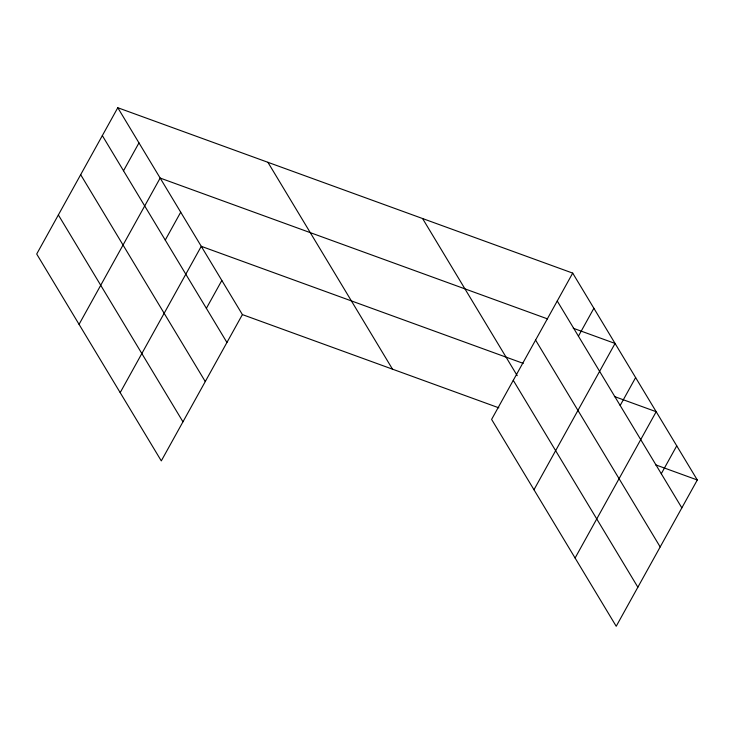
<?xml version="1.0" encoding="UTF-8"?>
<svg xmlns="http://www.w3.org/2000/svg" width="734" height="734" viewBox="0 0 734 734"><rect width="100%" height="100%" fill="white"/><g stroke="black" fill="none" stroke-linecap="round" stroke-linejoin="round"><path stroke-width="1.1" d="M117.789 107.724L36.7 254.019L161.297 460.888L242.394 314.592L117.789 107.724L572.704 273.112L697.3 479.981L616.211 626.276L491.606 419.408L572.704 273.112M123.514 170.774L138.974 142.891M79.061 324.355L160.159 178.059L547.509 318.886M165.26 240.073L180.711 212.19M120.183 392.617L201.272 246.321L523.223 363.376M206.373 308.344L221.833 280.461M578.429 336.172L593.879 308.28M533.976 489.743L615.064 343.448L573.245 328.245M620.166 405.471L635.626 377.579M575.089 558.014L656.187 411.719L614.367 396.507M661.288 473.733L676.739 445.85M242.394 314.592L498.845 407.829M655.48 464.778L697.3 479.981M557.244 301.004L681.84 507.864M535.581 340.071L660.187 546.94M422.582 218.539L517.222 375.661M513.268 380.331L637.864 587.2M267.91 162.306L392.507 369.165M102.338 135.607L226.934 342.475M80.676 174.683L205.272 381.552M58.362 214.943L182.959 421.811"/></g></svg>
